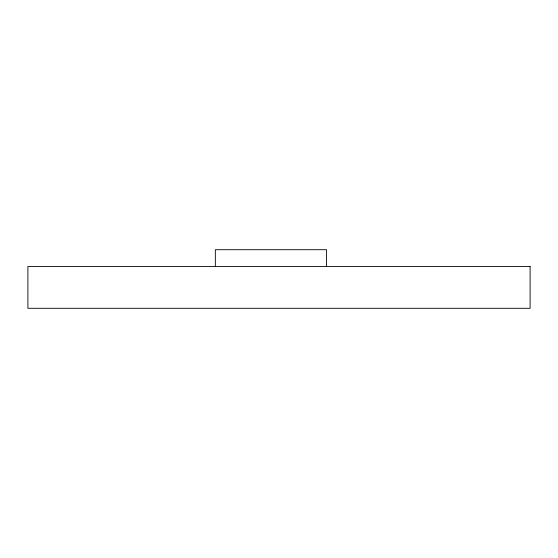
<?xml version="1.0" encoding="UTF-8"?>
<svg xmlns="http://www.w3.org/2000/svg" width="558" height="558" viewBox="0 0 558 558"><rect width="100%" height="100%" fill="white"/><g stroke="black" fill="none" stroke-linecap="round" stroke-linejoin="round"><path stroke-width="0.84" d="M326.514 266.445L326.514 249.705L215.339 249.705L215.339 266.445M530.1 266.445L27.9 266.445L27.9 308.295L530.1 308.295L530.1 266.445"/></g></svg>
